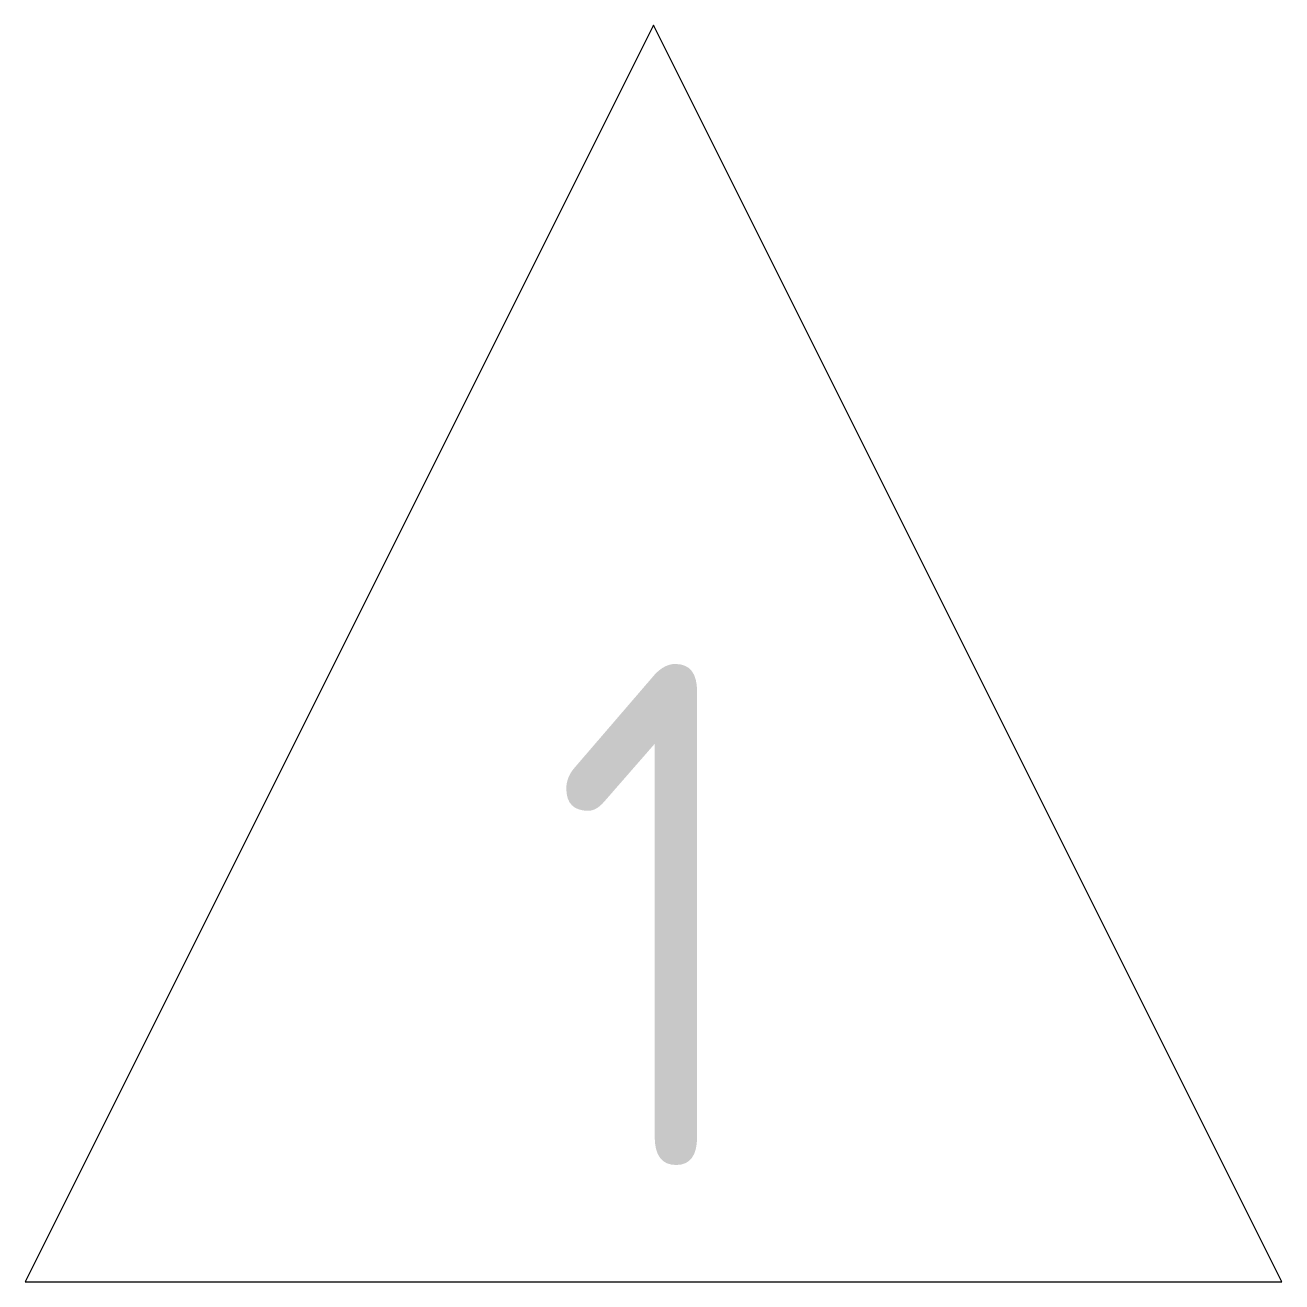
# Model space of a CAD drawing. Header units: millimetres. Extents: x -3.75 to 3.75, y -2.19 to 5.31.
import ezdxf
from ezdxf.enums import TextEntityAlignment as Align

# ---------------------------------------------------------------- set-up
doc = ezdxf.new("R2010")
doc.units = ezdxf.units.MM
doc.layers.add('REVISION', color=4, linetype='Continuous')
doc.styles.add('NET_3', font='isocp.shx', dxfattribs={"width": 0.9, "height": 3})

msp = doc.modelspace()

# ---------------------------------------------------------------- linework, layer by layer
at = {"layer": 'REVISION'}
for p, q in [((0, 5.3125), (-3.75, -2.1875)), ((3.75, -2.1875), (0, 5.3125)), ((-3.75, -2.1875), (3.75, -2.1875))]:
    msp.add_line(p, q, dxfattribs=at)

# ---------------------------------------------------------------- texts
at = {"layer": 'REVISION', "style": 'NET_3', "width": 0.9, "flags": 8}
msp.add_attdef('1', text='01', height=3, dxfattribs=at).set_placement((0, 0), align=Align.MIDDLE_CENTER)

doc.saveas('drawing.dxf')
